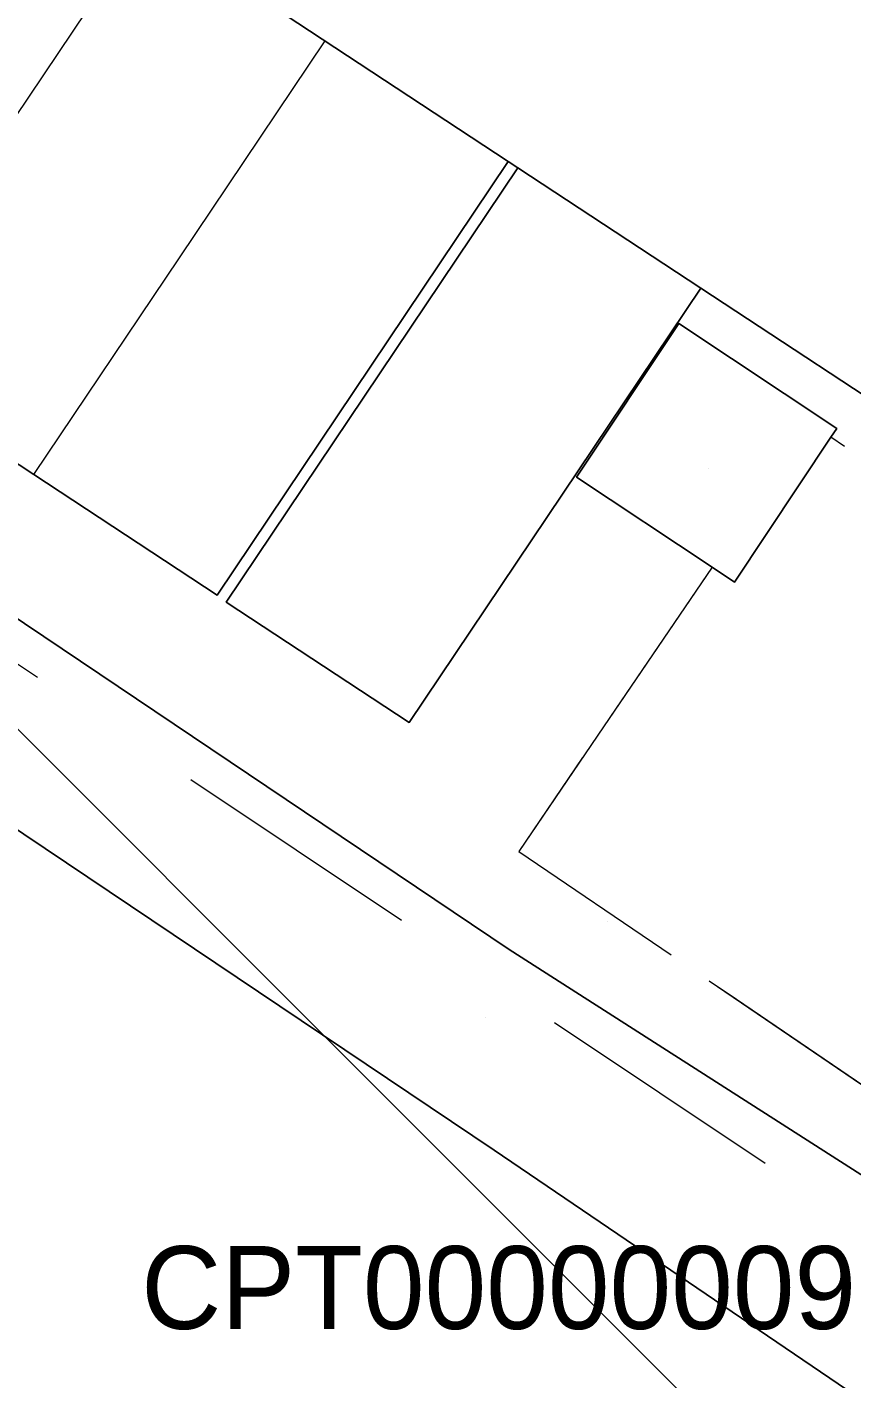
# Model space of a CAD drawing. Header units: metres. Extents: x 0 to 105485, y 0 to 425721.
# Drawn here: x 104678.49 to 104687.45, y 425214.56 to 425229.24 of the extents above; entities that cross this region are included whole.
import ezdxf
from ezdxf.enums import TextEntityAlignment as Align

# ---------------------------------------------------------------- set-up
doc = ezdxf.new("R2010")
doc.units = ezdxf.units.M
doc.header["$MEASUREMENT"] = 0
doc.linetypes.add('IE-TERREINAFSCHEIDING_KUNSTMATIG-SO', pattern=[11, 4, -1, 4, -2])
doc.linetypes.add('KG-PERCEEL-SO', pattern=[19, 5.5, -4, 5.5, -4])
for name, color, linetype, lineweight in [('B-XX-GK-KADEMUUR-G', 150, 'Continuous', 18), ('B-XX-GR-BOOM-G', 90, 'Continuous', 13), ('B-XX-IE-MEUBILAIR_WATERWEGMEUBILAIR-G', 150, 'Continuous', 18), ('B-XX-IE-TERREINAFSCHEIDING_KUNSTMATIG_HEKWERK-G', 20, 'IE-TERREINAFSCHEIDING_KUNSTMATIG-SO', 18), ('B-XX-KG-GRENS_PERCEEL-G', 150, 'KG-PERCEEL-SO', 18), ('B-XX-MO-ONDERZOEK_SONDERING-T', 90, 'Continuous', 18), ('B-XX-OG-BEBOUWING_STRAATNAAM-T', 7, 'Continuous', 18), ('B-XX-OG-GRENS-G', 7, 'Continuous', 18), ('B-XX-OG-WATER_HAVEN-G', 170, 'Continuous', 18), ('B-XX-VH-ONVERHARD_ZAND-G', 210, 'Continuous', 18), ('B-XX-VH-OPENVERHARDING-G', 90, 'Continuous', 18), ('B-XX-VW-MARKERING-G', 7, 'Continuous', 18)]:
    doc.layers.add(name, color=color, linetype=linetype, lineweight=lineweight)

msp = doc.modelspace()

# ---------------------------------------------------------------- linework, layer by layer
at = {"layer": 'B-XX-GK-KADEMUUR-G', "ltscale": 0.5}
msp.add_lwpolyline([(104656.653, 425237.635), (104645.067, 425225.027), (104633.832, 425212.744), (104630.988, 425209.689), (104630, 425208.595), (104630, 425207.895), (104655.534, 425235.724), (104669.156, 425226.719), (104683.563, 425217.04), (104694.868, 425209.36), (104693.117, 425204.476), (104685.019, 425181.946), (104684.636, 425182.153), (104673.214, 425150), (104682.312, 425150), (104686.323, 425173.241), (104687.603, 425180.661), (104686.578, 425181.02), (104695.148, 425204.934), (104695.964, 425207.146), (104696.101, 425207.506), (104697.258, 425210.559), (104683.724, 425219.219), (104669.77, 425228.608)], close=True, dxfattribs=at)
at = {"layer": 'B-XX-GR-BOOM-G', "color": 0, "true_color": 0x604a38}
msp.add_polyline3d([(104685.893, 425224.449, 2.408), (104685.893, 425224.449, 5.208)], dxfattribs=at)
at = {"layer": 'B-XX-IE-MEUBILAIR_WATERWEGMEUBILAIR-G', "color": 0, "true_color": 0x604a38}
for points in [[(104684.796, 425219.526, 2.4), (104684.796, 425219.526, 3.9)], [(104683.467, 425218.482, 0.486), (104683.467, 425218.482, 1.986)]]:
    msp.add_polyline3d(points, dxfattribs=at)
at = {"layer": 'B-XX-IE-TERREINAFSCHEIDING_KUNSTMATIG_HEKWERK-G', "ltscale": 0.5, "flags": 128}
for points in [[(104683.829, 425220.286), (104692.918, 425214.107), (104696.081, 425218.759), (104687.219, 425224.784)], [(104685.928, 425223.373), (104683.829, 425220.286)]]:
    msp.add_lwpolyline(points, dxfattribs=at)
at = {"layer": 'B-XX-IE-TERREINAFSCHEIDING_KUNSTMATIG_HEKWERK-G', "color": 0, "ltscale": 0.5, "true_color": 0x8c7868}
for points in [[(104683.829, 425220.286, 2.148), (104686.101, 425218.741, 2.448), (104688.374, 425217.197, 1.701), (104690.646, 425215.652, 1.783), (104692.918, 425214.107, 2.212), (104694.5, 425216.433, 2.427), (104696.081, 425218.759, 2.465), (104693.865, 425220.265, 2.552), (104691.65, 425221.771, 2.567), (104689.435, 425223.278, 2.424), (104687.219, 425224.784, 2.413)], [(104685.928, 425223.373, 2.425), (104684.879, 425221.829, 2.41), (104683.829, 425220.286, 2.148)]]:
    msp.add_polyline3d(points, dxfattribs=at)
at = {"layer": 'B-XX-KG-GRENS_PERCEEL-G', "ltscale": 0.5, "flags": 128}
msp.add_lwpolyline([(104656.624, 425236.978), (104675.459, 425224.276), (104696.915, 425209.952), (104697.774, 425209.408)], dxfattribs=at)
at = {"layer": 'B-XX-OG-GRENS-G'}
msp.add_polyline3d([(104637.5, 425212.5, 0.472), (104642.5, 425217.5, 0.458), (104652.5, 425227.5, 0.445), (104667.5, 425227.5, 0.573), (104677.5, 425222.5, 0.805), (104682.5, 425217.5, 0.509), (104687.5, 425212.5, 0.393)], dxfattribs=at)
at = {"layer": 'B-XX-OG-WATER_HAVEN-G', "ltscale": 0.5}
msp.add_lwpolyline([(104630, 425150), (104673.214, 425150), (104684.636, 425182.153), (104685.019, 425181.946), (104693.117, 425204.476), (104694.868, 425209.36), (104683.563, 425217.04), (104669.156, 425226.719), (104655.534, 425235.724), (104630, 425207.895)], close=True, dxfattribs=at)
at = {"layer": 'B-XX-VH-ONVERHARD_ZAND-G', "ltscale": 0.5}
msp.add_lwpolyline([(104685.928, 425223.373), (104686.172, 425223.21), (104687.219, 425224.784), (104687.282, 425224.879), (104685.566, 425226.02), (104684.456, 425224.351)], close=True, dxfattribs=at)
at = {"layer": 'B-XX-VH-OPENVERHARDING-G', "ltscale": 0.5}
for points in [[(104665.773, 425239.575), (104667.745, 425238.279), (104669.638, 425237.034), (104671.55, 425235.777), (104673.538, 425234.469), (104676.024, 425232.835), (104677.79, 425231.674), (104683.715, 425227.778), (104683.819, 425227.71), (104685.807, 425226.403), (104698.527, 425218.039), (104705.043, 425216.028)], [(104656.653, 425237.635), (104669.77, 425228.608), (104683.724, 425219.219), (104697.258, 425210.559)], [(104698.165, 425214.167), (104698.449, 425215.297), (104697.714, 425215.785), (104698.824, 425217.454), (104698.967, 425217.359), (104699.071, 425217.772), (104698.527, 425218.039), (104685.807, 425226.403), (104682.641, 425221.687), (104680.653, 425222.994), (104683.819, 425227.71), (104683.715, 425227.778), (104680.555, 425223.07), (104678.566, 425224.378), (104676.619, 425225.659), (104674.63, 425226.967), (104677.79, 425231.674), (104676.024, 425232.835), (104672.876, 425228.122), (104670.279, 425229.83), (104668.368, 425231.087), (104666.415, 425232.314), (104664.481, 425233.591)]]:
    msp.add_lwpolyline(points, dxfattribs=at)
for points in [[(104683.715, 425227.778), (104677.79, 425231.674), (104674.63, 425226.967), (104676.619, 425225.659), (104678.566, 425224.378), (104680.555, 425223.07)], [(104685.807, 425226.403), (104683.819, 425227.71), (104680.653, 425222.994), (104682.641, 425221.687)], [(104687.219, 425224.784), (104686.172, 425223.21), (104685.928, 425223.373), (104684.456, 425224.351), (104685.566, 425226.02), (104687.282, 425224.879)]]:
    msp.add_lwpolyline(points, close=True, dxfattribs=at)
at = {"layer": 'B-XX-VW-MARKERING-G', "color": 0, "ltscale": 0.5, "true_color": 0x808080}
for points in [[(104676.619, 425225.659, 2.039), (104678.198, 425228.013, 2.23), (104679.778, 425230.367, 2.348)], [(104678.566, 425224.378, 2.107), (104680.146, 425226.732, 2.249), (104681.726, 425229.086, 2.35)]]:
    msp.add_polyline3d(points, dxfattribs=at)

# ---------------------------------------------------------------- texts
at = {"layer": 'B-XX-MO-ONDERZOEK_SONDERING-T', "color": 10, "lineweight": 18}
msp.add_text('CPT000000092027', height=0.9, dxfattribs=at).set_placement((104684.95, 425215.55), align=Align.MIDDLE_CENTER)
at = {"layer": 'B-XX-OG-BEBOUWING_STRAATNAAM-T'}
msp.add_text('Korte Kalkhaven', height=1.25, rotation=325.7, dxfattribs=at).set_placement((104687.327, 425230.36), align=Align.MIDDLE_CENTER)

doc.saveas('drawing.dxf')
